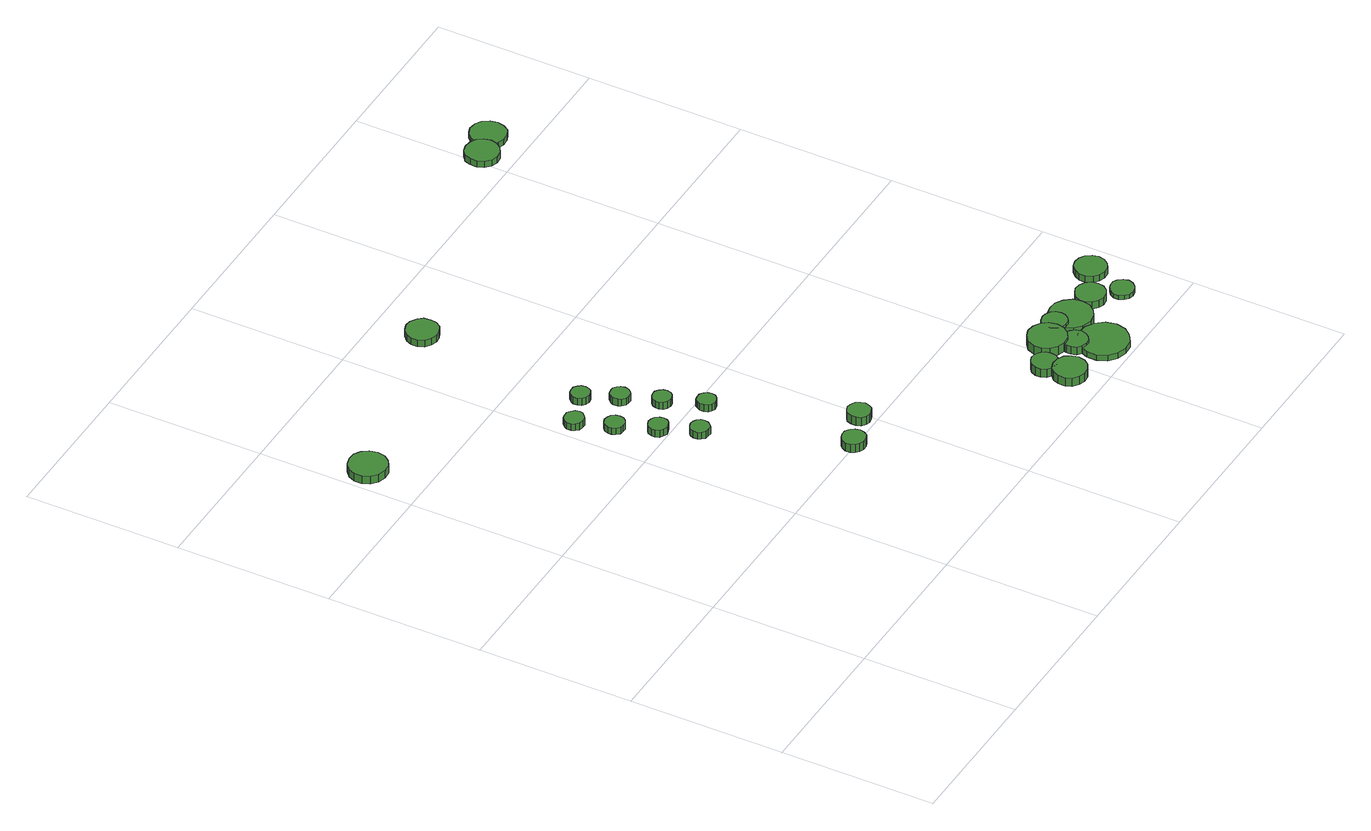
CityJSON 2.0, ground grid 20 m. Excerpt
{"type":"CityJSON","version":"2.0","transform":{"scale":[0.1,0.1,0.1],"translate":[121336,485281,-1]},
"CityObjects":{
"tree1":{"type":"SolitaryVegetationObject","attributes":{"function":"something"},"geometry":[{"type":"MultiSurface","lod":"1","boundaries":[[[0,1,2,3,4,5,6,7,8,9,10,11,12,13,14]],[[15,16,17,18,19,20,21,22,23,24,25,26,27,28,29]],[[0,29,28,1]],[[1,28,27,2]],[[2,27,26,3]],[[3,26,25,4]],[[4,25,24,5]],[[5,24,23,6]],[[6,23,22,7]],[[7,22,21,8]],[[8,21,20,9]],[[9,20,19,10]],[[10,19,18,11]],[[11,18,17,12]],[[12,17,16,13]],[[13,16,15,14]],[[14,15,29,0]]]}]},
"tree2":{"type":"SolitaryVegetationObject","attributes":{"function":"something"},"geometry":[{"type":"MultiSurface","lod":"1","boundaries":[[[30,31,32,33,34,35,36,37,38,39,40,41,42,43,44]],[[45,46,47,48,49,50,51,52,53,54,55,56,57,58,59]],[[30,59,58,31]],[[31,58,57,32]],[[32,57,56,33]],[[33,56,55,34]],[[34,55,54,35]],[[35,54,53,36]],[[36,53,52,37]],[[37,52,51,38]],[[38,51,50,39]],[[39,50,49,40]],[[40,49,48,41]],[[41,48,47,42]],[[42,47,46,43]],[[43,46,45,44]],[[44,45,59,30]]]}]},
"tree3":{"type":"SolitaryVegetationObject","attributes":{"function":"something"},"geometry":[{"type":"MultiSurface","lod":"1","boundaries":[[[60,61,62,63,64,65,66,67,68,69,70,71,72,73,74]],[[75,76,77,78,79,80,81,82,83,84,85,86,87,88,89]],[[60,89,88,61]],[[61,88,87,62]],[[62,87,86,63]],[[63,86,85,64]],[[64,85,84,65]],[[65,84,83,66]],[[66,83,82,67]],[[67,82,81,68]],[[68,81,80,69]],[[69,80,79,70]],[[70,79,78,71]],[[71,78,77,72]],[[72,77,76,73]],[[73,76,75,74]],[[74,75,89,60]]]}]},
"tree4":{"type":"SolitaryVegetationObject","attributes":{"function":"something"},"geometry":[{"type":"MultiSurface","lod":"1","boundaries":[[[90,91,92,93,94,95,96,97,98,99,100,101,102,103,104]],[[105,106,107,108,109,110,111,112,113,114,115,116,117,118,119]],[[90,119,118,91]],[[91,118,117,92]],[[92,117,116,93]],[[93,116,115,94]],[[94,115,114,95]],[[95,114,113,96]],[[96,113,112,97]],[[97,112,111,98]],[[98,111,110,99]],[[99,110,109,100]],[[100,109,108,101]],[[101,108,107,102]],[[102,107,106,103]],[[103,106,105,104]],[[104,105,119,90]]]}]},
"tree5":{"type":"SolitaryVegetationObject","attributes":{"function":"something"},"geometry":[{"type":"MultiSurface","lod":"1","boundaries":[[[120,121,122,123,124,125,126,127,128,129,130,131,132,133,134]],[[135,136,137,138,139,140,141,142,143,144,145,146,147,148,149]],[[120,149,148,121]],[[121,148,147,122]],[[122,147,146,123]],[[123,146,145,124]],[[124,145,144,125]],[[125,144,143,126]],[[126,143,142,127]],[[127,142,141,128]],[[128,141,140,129]],[[129,140,139,130]],[[130,139,138,131]],[[131,138,137,132]],[[132,137,136,133]],[[133,136,135,134]],[[134,135,149,120]]]}]},
"tree6":{"type":"SolitaryVegetationObject","attributes":{"function":"something"},"geometry":[{"type":"MultiSurface","lod":"1","boundaries":[[[150,151,152,153,154,155,156,157,158,159,160,161,162,163,164]],[[165,166,167,168,169,170,171,172,173,174,175,176,177,178,179]],[[150,179,178,151]],[[151,178,177,152]],[[152,177,176,153]],[[153,176,175,154]],[[154,175,174,155]],[[155,174,173,156]],[[156,173,172,157]],[[157,172,171,158]],[[158,171,170,159]],[[159,170,169,160]],[[160,169,168,161]],[[161,168,167,162]],[[162,167,166,163]],[[163,166,165,164]],[[164,165,179,150]]]}]},
"tree7":{"type":"SolitaryVegetationObject","attributes":{"function":"something"},"geometry":[{"type":"MultiSurface","lod":"1","boundaries":[[[180,181,182,183,184,185,186,187,188,189,190,191,192,193,194]],[[195,196,197,198,199,200,201,202,203,204,205,206,207,208,209]],[[180,209,208,181]],[[181,208,207,182]],[[182,207,206,183]],[[183,206,205,184]],[[184,205,204,185]],[[185,204,203,186]],[[186,203,202,187]],[[187,202,201,188]],[[188,201,200,189]],[[189,200,199,190]],[[190,199,198,191]],[[191,198,197,192]],[[192,197,196,193]],[[193,196,195,194]],[[194,195,209,180]]]}]},
"tree8":{"type":"SolitaryVegetationObject","attributes":{"function":"something"},"geometry":[{"type":"MultiSurface","lod":"1","boundaries":[[[210,211,212,213,214,215,216,217,218,219,220,221,222,223,224]],[[225,226,227,228,229,230,231,232,233,234,235,236,237,238,239]],[[210,239,238,211]],[[211,238,237,212]],[[212,237,236,213]],[[213,236,235,214]],[[214,235,234,215]],[[215,234,233,216]],[[216,233,232,217]],[[217,232,231,218]],[[218,231,230,219]],[[219,230,229,220]],[[220,229,228,221]],[[221,228,227,222]],[[222,227,226,223]],[[223,226,225,224]],[[224,225,239,210]]]}]},
"tree9":{"type":"SolitaryVegetationObject","attributes":{"function":"something"},"geometry":[{"type":"MultiSurface","lod":"1","boundaries":[[[240,241,242,243,244,245,246,247,248,249,250,251,252,253,254]],[[255,256,257,258,259,260,261,262,263,264,265,266,267,268,269]],[[240,269,268,241]],[[241,268,267,242]],[[242,267,266,243]],[[243,266,265,244]],[[244,265,264,245]],[[245,264,263,246]],[[246,263,262,247]],[[247,262,261,248]],[[248,261,260,249]],[[249,260,259,250]],[[250,259,258,251]],[[251,258,257,252]],[[252,257,256,253]],[[253,256,255,254]],[[254,255,269,240]]]}]},
"tree10":{"type":"SolitaryVegetationObject","attributes":{"function":"something"},"geometry":[{"type":"MultiSurface","lod":"1","boundaries":[[[270,271,272,273,274,275,276,277,278,279,280,281,282,283,284]],[[285,286,287,288,289,290,291,292,293,294,295,296,297,298,299]],[[270,299,298,271]],[[271,298,297,272]],[[272,297,296,273]],[[273,296,295,274]],[[274,295,294,275]],[[275,294,293,276]],[[276,293,292,277]],[[277,292,291,278]],[[278,291,290,279]],[[279,290,289,280]],[[280,289,288,281]],[[281,288,287,282]],[[282,287,286,283]],[[283,286,285,284]],[[284,285,299,270]]]}]},
"tree11":{"type":"SolitaryVegetationObject","attributes":{"function":"something"},"geometry":[{"type":"MultiSurface","lod":"1","boundaries":[[[300,301,302,303,304,305,306,307,308,309,310,311,312,313,314]],[[315,316,317,318,319,320,321,322,323,324,325,326,327,328,329]],[[300,329,328,301]],[[301,328,327,302]],[[302,327,326,303]],[[303,326,325,304]],[[304,325,324,305]],[[305,324,323,306]],[[306,323,322,307]],[[307,322,321,308]],[[308,321,320,309]],[[309,320,319,310]],[[310,319,318,311]],[[311,318,317,312]],[[312,317,316,313]],[[313,316,315,314]],[[314,315,329,300]]]}]},
"tree12":{"type":"SolitaryVegetationObject","attributes":{"function":"something"},"geometry":[{"type":"MultiSurface","lod":"1","boundaries":[[[330,331,332,333,334,335,336,337,338,339,340,341,342,343,344]],[[345,346,347,348,349,350,351,352,353,354,355,356,357,358,359]],[[330,359,358,331]],[[331,358,357,332]],[[332,357,356,333]],[[333,356,355,334]],[[334,355,354,335]],[[335,354,353,336]],[[336,353,352,337]],[[337,352,351,338]],[[338,351,350,339]],[[339,350,349,340]],[[340,349,348,341]],[[341,348,347,342]],[[342,347,346,343]],[[343,346,345,344]],[[344,345,359,330]]]}]},
"tree13":{"type":"SolitaryVegetationObject","attributes":{"function":"something"},"geometry":[{"type":"MultiSurface","lod":"1","boundaries":[[[360,361,362,363,364,365,366,367,368,369,370,371,372,373,374]],[[375,376,377,378,379,380,381,382,383,384,385,386,387,388,389]],[[360,389,388,361]],[[361,388,387,362]],[[362,387,386,363]],[[363,386,385,364]],[[364,385,384,365]],[[365,384,383,366]],[[366,383,382,367]],[[367,382,381,368]],[[368,381,380,369]],[[369,380,379,370]],[[370,379,378,371]],[[371,378,377,372]],[[372,377,376,373]],[[373,376,375,374]],[[374,375,389,360]]]}]},
"tree14":{"type":"SolitaryVegetationObject","attributes":{"function":"something"},"geometry":[{"type":"MultiSurface","lod":"1","boundaries":[[[390,391,392,393,394,395,396,397,398,399,400,401,402,403,404]],[[405,406,407,408,409,410,411,412,413,414,415,416,417,418,419]],[[390,419,418,391]],[[391,418,417,392]],[[392,417,416,393]],[[393,416,415,394]],[[394,415,414,395]],[[395,414,413,396]],[[396,413,412,397]],[[397,412,411,398]],[[398,411,410,399]],[[399,410,409,400]],[[400,409,408,401]],[[401,408,407,402]],[[402,407,406,403]],[[403,406,405,404]],[[404,405,419,390]]]}]},
"tree15":{"type":"SolitaryVegetationObject","attributes":{"function":"something"},"geometry":[{"type":"MultiSurface","lod":"1","boundaries":[[[420,421,422,423,424,425,426,427,428,429,430,431,432,433,434]],[[435,436,437,438,439,440,441,442,443,444,445,446,447,448,449]],[[420,449,448,421]],[[421,448,447,422]],[[422,447,446,423]],[[423,446,445,424]],[[424,445,444,425]],[[425,444,443,426]],[[426,443,442,427]],[[427,442,441,428]],[[428,441,440,429]],[[429,440,439,430]],[[430,439,438,431]],[[431,438,437,432]],[[432,437,436,433]],[[433,436,435,434]],[[434,435,449,420]]]}]},
"tree16":{"type":"SolitaryVegetationObject","attributes":{"function":"something"},"geometry":[{"type":"MultiSurface","lod":"1","boundaries":[[[450,451,452,453,454,455,456,457,458,459,460,461,462,463,464]],[[465,466,467,468,469,470,471,472,473,474,475,476,477,478,479]],[[450,479,478,451]],[[451,478,477,452]],[[452,477,476,453]],[[453,476,475,454]],[[454,475,474,455]],[[455,474,473,456]],[[456,473,472,457]],[[457,472,471,458]],[[458,471,470,459]],[[459,470,469,460]],[[460,469,468,461]],[[461,468,467,462]],[[462,467,466,463]],[[463,466,465,464]],[[464,465,479,450]]]}]},
"tree17":{"type":"SolitaryVegetationObject","attributes":{"function":"something"},"geometry":[{"type":"MultiSurface","lod":"1","boundaries":[[[480,481,482,483,484,485,486,487,488,489,490,491,492,493,494]],[[495,496,497,498,499,500,501,502,503,504,505,506,507,508,509]],[[480,509,508,481]],[[481,508,507,482]],[[482,507,506,483]],[[483,506,505,484]],[[484,505,504,485]],[[485,504,503,486]],[[486,503,502,487]],[[487,502,501,488]],[[488,501,500,489]],[[489,500,499,490]],[[490,499,498,491]],[[491,498,497,492]],[[492,497,496,493]],[[493,496,495,494]],[[494,495,509,480]]]}]},
"tree18":{"type":"SolitaryVegetationObject","attributes":{"function":"something"},"geometry":[{"type":"MultiSurface","lod":"1","boundaries":[[[510,511,512,513,514,515,516,517,518,519,520,521,522,523,524]],[[525,526,527,528,529,530,531,532,533,534,535,536,537,538,539]],[[510,539,538,511]],[[511,538,537,512]],[[512,537,536,513]],[[513,536,535,514]],[[514,535,534,515]],[[515,534,533,516]],[[516,533,532,517]],[[517,532,531,518]],[[518,531,530,519]],[[519,530,529,520]],[[520,529,528,521]],[[521,528,527,522]],[[522,527,526,523]],[[523,526,525,524]],[[524,525,539,510]]]}]},
"tree19":{"type":"SolitaryVegetationObject","attributes":{"function":"something"},"geometry":[{"type":"MultiSurface","lod":"1","boundaries":[[[540,541,542,543,544,545,546,547,548,549,550,551,552,553,554]],[[555,556,557,558,559,560,561,562,563,564,565,566,567,568,569]],[[540,569,568,541]],[[541,568,567,542]],[[542,567,566,543]],[[543,566,565,544]],[[544,565,564,545]],[[545,564,563,546]],[[546,563,562,547]],[[547,562,561,548]],[[548,561,560,549]],[[549,560,559,550]],[[550,559,558,551]],[[551,558,557,552]],[[552,557,556,553]],[[553,556,555,554]],[[554,555,569,540]]]}]},
"tree20":{"type":"SolitaryVegetationObject","attributes":{"function":"something"},"geometry":[{"type":"MultiSurface","lod":"1","boundaries":[[[570,571,572,573,574,575,576,577,578,579,580,581,582,583,584]],[[585,586,587,588,589,590,591,592,593,594,595,596,597,598,599]],[[570,599,598,571]],[[571,598,597,572]],[[572,597,596,573]],[[573,596,595,574]],[[574,595,594,575]],[[575,594,593,576]],[[576,593,592,577]],[[577,592,591,578]],[[578,591,590,579]],[[579,590,589,580]],[[580,589,588,581]],[[581,588,587,582]],[[582,587,586,583]],[[583,586,585,584]],[[584,585,599,570]]]}]},
"tree21":{"type":"SolitaryVegetationObject","attributes":{"function":"something"},"geometry":[{"type":"MultiSurface","lod":"1","boundaries":[[[600,601,602,603,604,605,606,607,608,609,610,611,612,613,614]],[[615,616,617,618,619,620,621,622,623,624,625,626,627,628,629]],[[600,629,628,601]],[[601,628,627,602]],[[602,627,626,603]],[[603,626,625,604]],[[604,625,624,605]],[[605,624,623,606]],[[606,623,622,607]],[[607,622,621,608]],[[608,621,620,609]],[[609,620,619,610]],[[610,619,618,611]],[[611,618,617,612]],[[612,617,616,613]],[[613,616,615,614]],[[614,615,629,600]]]}]},
"tree22":{"type":"SolitaryVegetationObject","attributes":{"function":"something"},"geometry":[{"type":"MultiSurface","lod":"1","boundaries":[[[630,631,632,633,634,635,636,637,638,639,640,641,642,643,644]],[[645,646,647,648,649,650,651,652,653,654,655,656,657,658,659]],[[630,659,658,631]],[[631,658,657,632]],[[632,657,656,633]],[[633,656,655,634]],[[634,655,654,635]],[[635,654,653,636]],[[636,653,652,637]],[[637,652,651,638]],[[638,651,650,639]],[[639,650,649,640]],[[640,649,648,641]],[[641,648,647,642]],[[642,647,646,643]],[[643,646,645,644]],[[644,645,659,630]]]}]},
"tree23":{"type":"SolitaryVegetationObject","attributes":{"function":"something"},"geometry":[{"type":"MultiSurface","lod":"1","boundaries":[[[660,661,662,663,664,665,666,667,668,669,670,671,672,673,674]],[[675,676,677,678,679,680,681,682,683,684,685,686,687,688,689]],[[660,689,688,661]],[[661,688,687,662]],[[662,687,686,663]],[[663,686,685,664]],[[664,685,684,665]],[[665,684,683,666]],[[666,683,682,667]],[[667,682,681,668]],[[668,681,680,669]],[[669,680,679,670]],[[670,679,678,671]],[[671,678,677,672]],[[672,677,676,673]],[[673,676,675,674]],[[674,675,689,660]]]}]},
"tree24":{"type":"SolitaryVegetationObject","attributes":{"function":"something"},"geometry":[{"type":"MultiSurface","lod":"1","boundaries":[[[690,691,692,693,694,695,696,697,698,699,700,701,702,703,704]],[[705,706,707,708,709,710,711,712,713,714,715,716,717,718,719]],[[690,719,718,691]],[[691,718,717,692]],[[692,717,716,693]],[[693,716,715,694]],[[694,715,714,695]],[[695,714,713,696]],[[696,713,712,697]],[[697,712,711,698]],[[698,711,710,699]],[[699,710,709,700]],[[700,709,708,701]],[[701,708,707,702]],[[702,707,706,703]],[[703,706,705,704]],[[704,705,719,690]]]}]}
},
"vertices":[
[53,673,16],[51,683,16],[45,691,16],[37,696,16],[27,697,16],[17,694,16],[9,687,16],[5,678,16],[5,668,16],[9,659,16],[17,652,16],[27,649,16],[37,650,16],[45,655,16],[51,663,16],[51,663,5],[45,655,5],[37,650,5],[27,649,5],[17,652,5],[9,659,5],[5,668,5],[5,678,5],[9,687,5],[17,694,5],[27,697,5],[37,696,5],[45,691,5],[51,683,5],[53,673,5],
[235,505,14],[234,510,14],[230,514,14],[226,517,14],[221,517,14],[216,516,14],[212,512,14],[210,508,14],[210,502,14],[212,498,14],[216,494,14],[221,493,14],[226,493,14],[230,496,14],[234,500,14],[234,500,4],[230,496,4],[226,493,4],[221,493,4],[216,494,4],[212,498,4],[210,502,4],[210,508,4],[212,512,4],[216,516,4],[221,517,4],[226,517,4],[230,514,4],[234,510,4],[235,505,4],
[251,460,13],[250,465,13],[247,470,13],[242,472,13],[237,473,13],[232,471,13],[228,468,13],[226,463,13],[226,458,13],[228,453,13],[232,449,13],[237,448,13],[242,448,13],[247,451,13],[250,455,13],[250,455,4],[247,451,4],[242,448,4],[237,448,4],[232,449,4],[228,453,4],[226,458,4],[226,463,4],[228,468,4],[232,471,4],[237,473,4],[242,472,4],[247,470,4],[250,465,4],[251,460,4],
[271,413,14],[270,418,14],[267,423,14],[262,425,14],[257,426,14],[252,424,14],[248,421,14],[246,416,14],[246,411,14],[248,406,14],[252,403,14],[257,401,14],[262,402,14],[267,404,14],[270,408,14],[270,408,4],[267,404,4],[262,402,4],[257,401,4],[252,403,4],[248,406,4],[246,411,4],[246,416,4],[248,421,4],[252,424,4],[257,426,4],[262,425,4],[267,423,4],[270,418,4],[271,413,4],
[290,369,14],[289,374,14],[286,378,14],[282,380,14],[277,381,14],[272,379,14],[268,376,14],[266,371,14],[266,366,14],[268,362,14],[272,358,14],[277,357,14],[282,357,14],[286,360,14],[289,364,14],[289,364,4],[286,360,4],[282,357,4],[277,357,4],[272,358,4],[268,362,4],[266,366,4],[266,371,4],[268,376,4],[272,379,4],[277,381,4],[282,380,4],[286,378,4],[289,374,4],[290,369,4],
[360,201,15],[358,207,15],[355,212,15],[349,216,15],[343,216,15],[337,214,15],[333,210,15],[330,205,15],[330,198,15],[333,193,15],[337,189,15],[343,187,15],[349,187,15],[355,190,15],[358,195,15],[358,195,3],[355,190,3],[349,187,3],[343,187,3],[337,189,3],[333,193,3],[330,198,3],[330,205,3],[333,210,3],[337,214,3],[343,216,3],[349,216,3],[355,212,3],[358,207,3],[360,201,3],
[279,521,14],[278,526,14],[275,530,14],[271,533,14],[266,533,14],[261,532,14],[257,528,14],[255,524,14],[255,519,14],[257,514,14],[261,511,14],[266,509,14],[271,510,14],[275,512,14],[278,516,14],[278,516,4],[275,512,4],[271,510,4],[266,509,4],[261,511,4],[257,514,4],[255,519,4],[255,524,4],[257,528,4],[261,532,4],[266,533,4],[271,533,4],[275,530,4],[278,526,4],[279,521,4],
[300,480,14],[299,485,14],[296,489,14],[292,492,14],[287,492,14],[282,491,14],[278,487,14],[276,483,14],[276,477,14],[278,473,14],[282,469,14],[287,468,14],[292,468,14],[296,471,14],[299,475,14],[299,475,4],[296,471,4],[292,468,4],[287,468,4],[282,469,4],[278,473,4],[276,477,4],[276,483,4],[278,487,4],[282,491,4],[287,492,4],[292,492,4],[296,489,4],[299,485,4],[300,480,4],
[318,434,14],[317,439,14],[314,443,14],[310,446,14],[305,446,14],[300,445,14],[296,441,14],[294,437,14],[294,432,14],[296,427,14],[300,424,14],[305,422,14],[310,423,14],[314,425,14],[317,429,14],[317,429,4],[314,425,4],[310,423,4],[305,422,4],[300,424,4],[296,427,4],[294,432,4],[294,437,4],[296,441,4],[300,445,4],[305,446,4],[310,446,4],[314,443,4],[317,439,4],[318,434,4],
[338,386,14],[337,391,14],[334,395,14],[330,398,14],[325,398,14],[320,397,14],[317,393,14],[315,389,14],[315,384,14],[317,379,14],[320,376,14],[325,374,14],[330,375,14],[334,377,14],[337,381,14],[337,381,4],[334,377,4],[330,375,4],[325,374,4],[320,376,4],[317,379,4],[315,384,4],[315,389,4],[317,393,4],[320,397,4],[325,398,4],[330,398,4],[334,395,4],[337,391,4],[338,386,4],
[407,220,15],[405,226,15],[402,231,15],[396,234,15],[390,235,15],[385,233,15],[380,229,15],[378,223,15],[378,217,15],[380,211,15],[385,207,15],[390,205,15],[396,206,15],[402,209,15],[405,214,15],[405,214,3],[402,209,3],[396,206,3],[390,205,3],[385,207,3],[380,211,3],[378,217,3],[378,223,3],[380,229,3],[385,233,3],[390,235,3],[396,234,3],[402,231,3],[405,226,3],[407,220,3],
[301,738,15],[300,747,15],[295,753,15],[287,758,15],[279,759,15],[271,756,15],[264,750,15],[261,742,15],[261,734,15],[264,726,15],[271,721,15],[279,718,15],[287,719,15],[295,723,15],[300,730,15],[300,730,5],[295,723,5],[287,719,5],[279,718,5],[271,721,5],[264,726,5],[261,734,5],[261,742,5],[264,750,5],[271,756,5],[279,759,5],[287,758,5],[295,753,5],[300,747,5],[301,738,5],
[599,42,17],[597,50,17],[592,58,17],[584,62,17],[575,63,17],[567,60,17],[560,54,17],[557,46,17],[557,37,17],[560,29,17],[567,24,17],[575,21,17],[584,22,17],[592,26,17],[597,33,17],[597,33,5],[592,26,5],[584,22,5],[575,21,5],[567,24,5],[560,29,5],[557,37,5],[557,46,5],[560,54,5],[567,60,5],[575,63,5],[584,62,5],[592,58,5],[597,50,5],[599,42,5],
[591,74,16],[590,81,16],[586,86,16],[580,90,16],[573,91,16],[567,88,16],[562,84,16],[559,78,16],[559,71,16],[562,64,16],[567,60,16],[573,58,16],[580,58,16],[586,62,16],[590,67,16],[590,67,4],[586,62,4],[580,58,4],[573,58,4],[567,60,4],[562,64,4],[559,71,4],[559,78,4],[562,84,4],[567,88,4],[573,91,4],[580,90,4],[586,86,4],[590,81,4],[591,74,4],
[642,94,16],[640,104,16],[634,112,16],[625,117,16],[615,118,16],[606,115,16],[598,108,16],[594,99,16],[594,89,16],[598,80,16],[606,73,16],[615,70,16],[625,71,16],[634,76,16],[640,84,16],[640,84,3],[634,76,3],[625,71,3],[615,70,3],[606,73,3],[598,80,3],[594,89,3],[594,99,3],[598,108,3],[606,115,3],[615,118,3],[625,117,3],[634,112,3],[640,104,3],[642,94,3],
[648,65,13],[646,71,13],[642,77,13],[636,80,13],[630,81,13],[623,79,13],[618,74,13],[616,68,13],[616,62,13],[618,55,13],[623,51,13],[630,49,13],[636,49,13],[642,53,13],[646,58,13],[646,58,2],[642,53,2],[636,49,2],[630,49,2],[623,51,2],[618,55,2],[616,62,2],[616,68,2],[618,74,2],[623,79,2],[630,81,2],[636,80,2],[642,77,2],[646,71,2],[648,65,2],
[682,37,10],[679,50,10],[671,60,10],[660,67,10],[647,68,10],[635,64,10],[625,55,10],[620,43,10],[620,30,10],[625,18,10],[635,10,10],[647,6,10],[660,7,10],[671,14,10],[679,24,10],[679,24,2],[671,14,2],[660,7,2],[647,6,2],[635,10,2],[625,18,2],[620,30,2],[620,43,2],[625,55,2],[635,64,2],[647,68,2],[660,67,2],[671,60,2],[679,50,2],[682,37,2],
[663,100,16],[662,107,16],[658,112,16],[652,115,16],[646,116,16],[639,114,16],[635,110,16],[632,104,16],[632,97,16],[635,91,16],[639,87,16],[646,85,16],[652,85,16],[658,89,16],[662,94,16],[662,94,3],[658,89,3],[652,85,3],[646,85,3],[639,87,3],[635,91,3],[632,97,3],[632,104,3],[635,110,3],[639,114,3],[646,116,3],[652,115,3],[658,112,3],[662,107,3],[663,100,3],
[697,91,13],[695,102,13],[688,111,13],[679,117,13],[668,118,13],[657,115,13],[648,107,13],[644,97,13],[644,86,13],[648,75,13],[657,68,13],[668,64,13],[679,66,13],[688,71,13],[695,80,13],[695,80,2],[688,71,2],[679,66,2],[668,64,2],[657,68,2],[648,75,2],[644,86,2],[644,97,2],[648,107,2],[657,115,2],[668,118,2],[679,117,2],[688,111,2],[695,102,2],[697,91,2],
[736,91,12],[735,99,12],[730,105,12],[723,109,12],[715,110,12],[708,107,12],[702,102,12],[699,95,12],[699,87,12],[702,80,12],[708,75,12],[715,72,12],[723,73,12],[730,77,12],[735,83,12],[735,83,2],[730,77,2],[723,73,2],[715,72,2],[708,75,2],[702,80,2],[699,87,2],[699,95,2],[702,102,2],[708,107,2],[715,110,2],[723,109,2],[730,105,2],[735,99,2],[736,91,2],
[763,65,8],[761,71,8],[757,77,8],[752,80,8],[746,80,8],[740,78,8],[735,74,8],[732,68,8],[732,62,8],[735,56,8],[740,52,8],[746,50,8],[752,51,8],[757,54,8],[761,59,8],[761,59,2],[757,54,2],[752,51,2],[746,50,2],[740,52,2],[735,56,2],[732,62,2],[732,68,2],[735,74,2],[740,78,2],[746,80,2],[752,80,2],[757,77,2],[761,71,2],[763,65,2],
[782,115,11],[780,123,11],[775,130,11],[768,134,11],[760,135,11],[752,133,11],[746,127,11],[742,119,11],[742,111,11],[746,103,11],[752,98,11],[760,95,11],[768,96,11],[775,100,11],[780,107,11],[780,107,2],[775,100,2],[768,96,2],[760,95,2],[752,98,2],[746,103,2],[742,111,2],[742,119,2],[746,127,2],[752,133,2],[760,135,2],[768,134,2],[775,130,2],[780,123,2],[782,115,2],
[631,838,14],[629,847,14],[624,854,14],[616,858,14],[607,859,14],[599,857,14],[592,851,14],[589,843,14],[589,834,14],[592,826,14],[599,820,14],[607,817,14],[616,818,14],[624,823,14],[629,830,14],[629,830,5],[624,823,5],[616,818,5],[607,817,5],[599,820,5],[592,826,5],[589,834,5],[589,843,5],[592,851,5],[599,857,5],[607,859,5],[616,858,5],[624,854,5],[629,847,5],[631,838,5],
[665,848,13],[663,857,13],[658,865,13],[650,870,13],[640,871,13],[632,868,13],[625,861,13],[621,853,13],[621,843,13],[625,835,13],[632,829,13],[640,826,13],[650,827,13],[658,831,13],[663,839,13],[663,839,5],[658,831,5],[650,827,5],[640,826,5],[632,829,5],[625,835,5],[621,843,5],[621,853,5],[625,861,5],[632,868,5],[640,871,5],[650,870,5],[658,865,5],[663,857,5],[665,848,5]
]}
